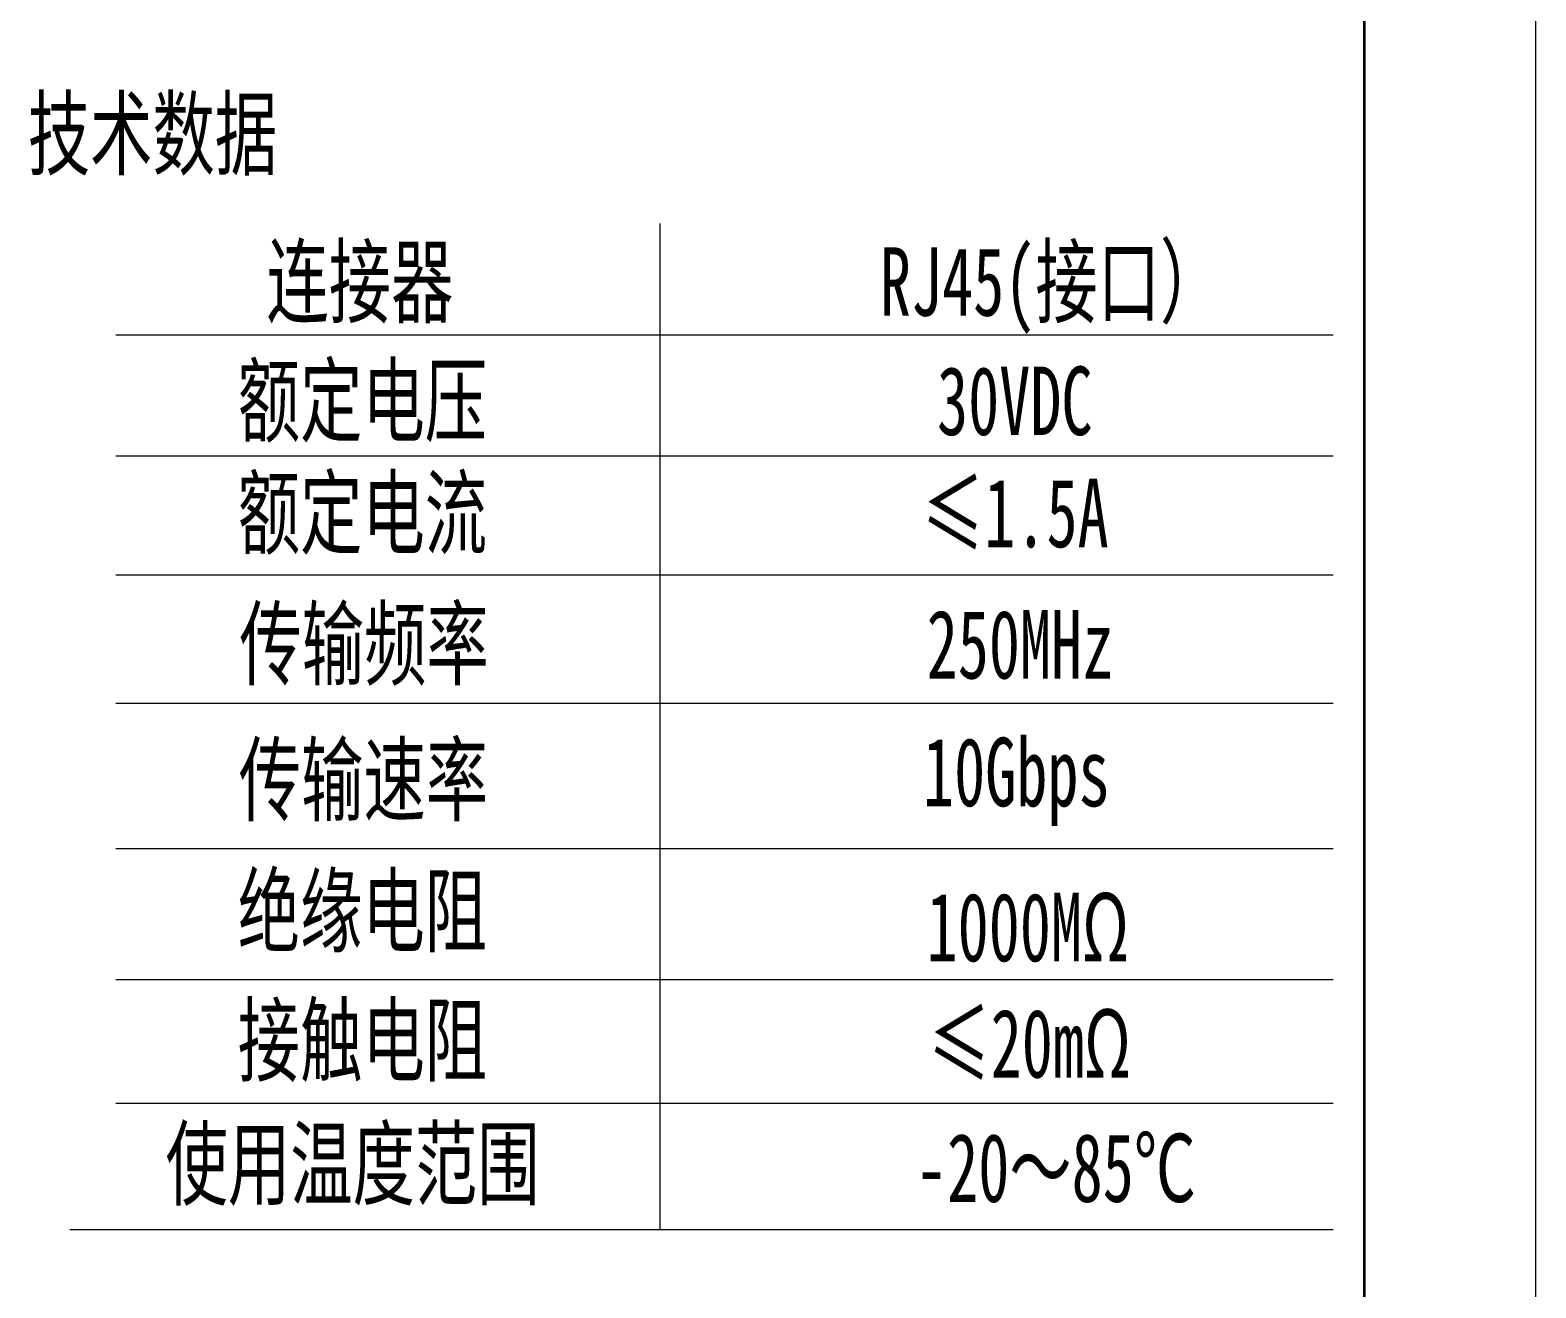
# Model space of a CAD drawing. Header units: millimetres. Extents: x 98 to 524, y -2487 to -1043.
# Drawn here: x 220 to 308, y -1223.6 to -1150.1 of the extents above; entities that cross this region are included whole.
import ezdxf

# ---------------------------------------------------------------- set-up
doc = ezdxf.new("R2010")
doc.units = ezdxf.units.MM
doc.linetypes.add('点画线', pattern=[18, 12, -2, 2, -2])
doc.layers.get('0').update_dxf_attribs({"lineweight": 18})
doc.layers.add('粗实线层', color=7, linetype='Continuous', lineweight=35)
doc.layers.add('细实线层', color=7, linetype='Continuous', lineweight=18)
doc.styles.add('标准', font='', dxfattribs={"width": 0.667})
doc.styles.get('标准').set_extended_font_data('宋体')

# ---------------------------------------------------------------- blocks, each defined once
blk = doc.blocks.new('$CAXA_FRAME_13B17AC1$')
at = {"layer": '粗实线层'}
blk.add_line((95, -138.5), (95, 138.5), dxfattribs=at)
at = {"layer": '细实线层'}
blk.add_line((105, -148.5), (105, 148.5), dxfattribs=at)

msp = doc.modelspace()

# ---------------------------------------------------------------- linework, layer by layer
for p, q in [((256.8, -1161.397), (256.8, -1220.142)), ((225.041, -1167.895), (296.118, -1167.895)), ((225.041, -1174.972), (296.118, -1174.972)), ((225.041, -1181.908), (296.118, -1181.908)), ((225.041, -1189.409), (296.118, -1189.409)), ((225.041, -1197.9), (296.118, -1197.9)), ((225.041, -1205.55), (296.118, -1205.55)), ((225.041, -1212.775), (296.118, -1212.775)), ((222.366, -1220.142), (296.118, -1220.142))]:
    msp.add_line(p, q)

# ---------------------------------------------------------------- block references
at = {"layer": '粗实线层'}
msp.add_blockref('$CAXA_FRAME_13B17AC1$', (202.951, -1191.602), dxfattribs=at)

# ---------------------------------------------------------------- texts
at = {"linetype": '点画线', "style": '标准', "width": 0.667}
for s, p in [('技术数据', (219.906, -1158.157)), ('RJ45(接口） ', (269.653, -1166.791)), ('连接器 ', (233.839, -1166.791)), ('额定电压 ', (232.162, -1173.739)), ('额定电流 ', (232.162, -1180.293)), ('传输频率', (232.259, -1187.941)), ('传输速率', (232.222, -1195.876)), ('绝缘电阻', (232.162, -1203.529)), ('接触电阻', (232.162, -1211.083)), ('使用温度范围', (227.948, -1218.302))]:
    msp.add_text(s, height=4, dxfattribs=at).set_placement(p)
at = {"style": '标准', "width": 0.667}
for s, p in [(' 30VDC', (271.174, -1173.753)), ('≤1.5A', (272.12, -1180.307)), ('250MHz', (272.385, -1187.974)), ('10Gbps', (272.172, -1195.426)), ('1000MΩ', (272.377, -1204.484)), ('≤20mΩ', (272.49, -1211.275)), ('-20～85℃', (271.764, -1218.533))]:
    msp.add_text(s, height=4, dxfattribs=at).set_placement(p)

doc.saveas('drawing.dxf')
